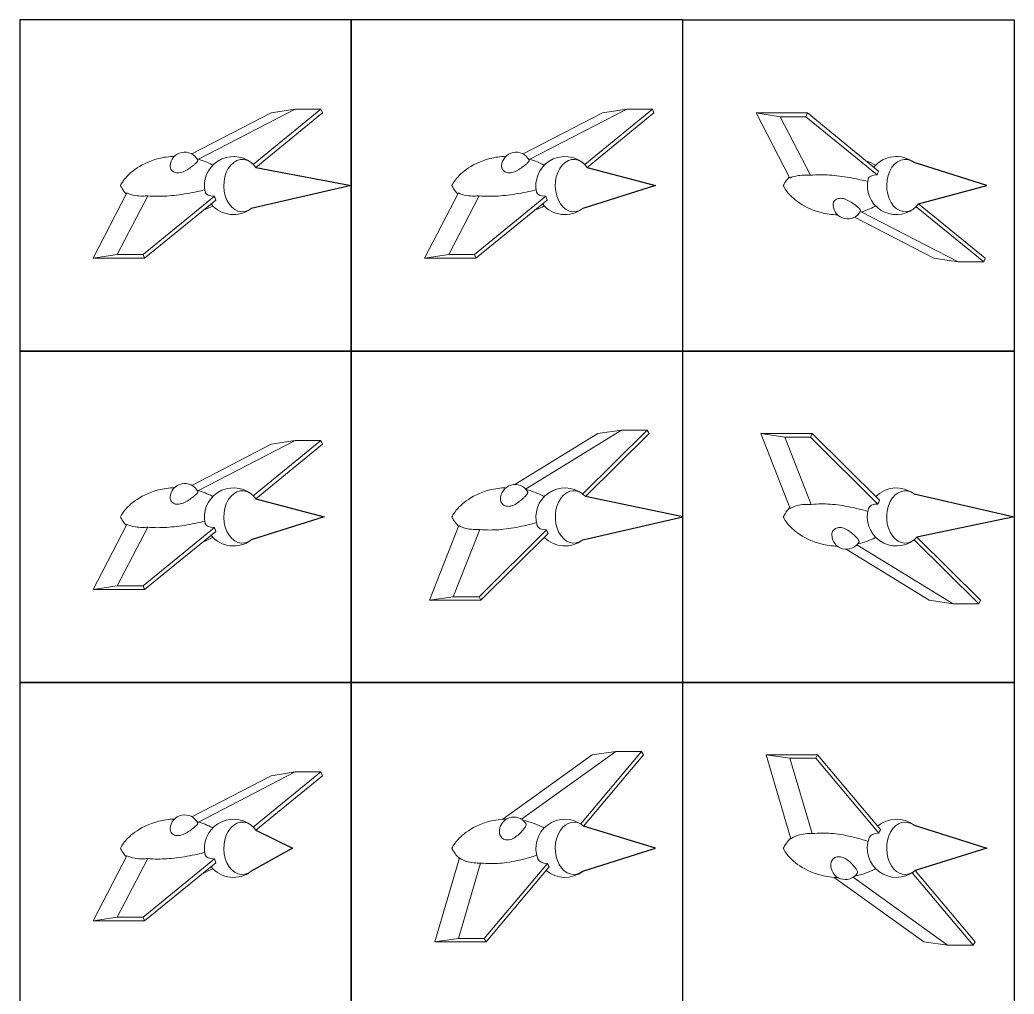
# Model space of a CAD drawing. Header units: inches. Extents: x -34 to 0, y 0 to 137.
# Drawn here: x -34.21 to 0, y 103.33 to 136.86 of the extents above; entities that cross this region are included whole.
import ezdxf

# ---------------------------------------------------------------- set-up
doc = ezdxf.new("R2010")
doc.units = ezdxf.units.IN
doc.header["$MEASUREMENT"] = 0

msp = doc.modelspace()

# ---------------------------------------------------------------- linework, layer by layer
at = {"color": 0, "linetype": 'Continuous', "lineweight": 0, "extrusion": (-0.707107, 1e-16, 0.707107)}
for p, q in [((-28.068, 132.059), (-24.737, 133.783)), ((-23.853, 133.783), (-26.181, 131.882)), ((-24.737, 133.783), (-25.568, 133.653)), ((-24.737, 133.783), (-23.853, 133.783)), ((-23.853, 133.783), (-23.8, 133.653)), ((-16.664, 132.059), (-13.332, 133.783)), ((-12.448, 133.783), (-14.776, 131.882)), ((-13.332, 133.783), (-14.163, 133.653)), ((-13.332, 133.783), (-12.448, 133.783)), ((-12.448, 133.783), (-12.395, 133.653)), ((-28.298, 132.24), (-25.568, 133.653)), ((-23.8, 133.653), (-26.097, 131.778)), ((-16.894, 132.24), (-14.163, 133.653)), ((-12.395, 133.653), (-14.692, 131.778)), ((-31.692, 128.653), (-30.53, 130.898)), ((-30.861, 128.783), (-29.816, 130.8)), ((-27.52, 130.789), (-29.977, 128.783)), ((-20.287, 128.653), (-19.125, 130.898)), ((-19.456, 128.783), (-18.412, 130.8)), ((-16.116, 130.789), (-18.572, 128.783)), ((-27.474, 130.653), (-29.924, 128.653)), ((-16.07, 130.653), (-18.519, 128.653)), ((-30.861, 128.783), (-31.692, 128.653)), ((-29.924, 128.653), (-31.692, 128.653)), ((-29.977, 128.783), (-30.861, 128.783)), ((-29.977, 128.783), (-29.924, 128.653)), ((-19.456, 128.783), (-20.287, 128.653)), ((-18.519, 128.653), (-20.287, 128.653)), ((-18.572, 128.783), (-19.456, 128.783)), ((-18.572, 128.783), (-18.519, 128.653)), ((-17.181, 120.863), (-14.329, 122.617)), ((-16.812, 120.706), (-13.506, 122.739)), ((-12.622, 122.739), (-14.844, 120.539)), ((-12.561, 122.617), (-14.75, 120.449)), ((-13.506, 122.739), (-14.329, 122.617)), ((-13.506, 122.739), (-12.622, 122.739)), ((-12.622, 122.739), (-12.561, 122.617)), ((-28.298, 120.835), (-25.568, 122.249)), ((-28.068, 120.654), (-24.737, 122.379)), ((-23.853, 122.379), (-26.181, 120.478)), ((-23.8, 122.249), (-26.097, 120.373)), ((-24.737, 122.379), (-25.568, 122.249)), ((-24.737, 122.379), (-23.853, 122.379)), ((-23.853, 122.379), (-23.8, 122.249)), ((-31.692, 117.249), (-30.53, 119.493)), ((-20.121, 116.881), (-19.108, 119.455)), ((-30.861, 117.379), (-29.816, 119.396)), ((-27.52, 119.384), (-29.977, 117.379)), ((-27.474, 119.249), (-29.924, 117.249)), ((-19.298, 117.004), (-18.388, 119.318)), ((-16.091, 119.304), (-18.414, 117.004)), ((-16.036, 119.175), (-18.353, 116.881)), ((-30.861, 117.379), (-31.692, 117.249)), ((-29.977, 117.379), (-30.861, 117.379)), ((-29.977, 117.379), (-29.924, 117.249)), ((-29.924, 117.249), (-31.692, 117.249)), ((-19.298, 117.004), (-20.121, 116.881)), ((-18.353, 116.881), (-20.121, 116.881)), ((-18.414, 117.004), (-19.298, 117.004)), ((-18.414, 117.004), (-18.353, 116.881)), ((-17.597, 109.346), (-14.517, 111.558)), ((-16.947, 109.342), (-13.701, 111.673)), ((-12.817, 111.673), (-14.914, 109.184)), ((-12.749, 111.558), (-14.813, 109.108)), ((-13.701, 111.673), (-14.517, 111.558)), ((-13.701, 111.673), (-12.817, 111.673)), ((-12.817, 111.673), (-12.749, 111.558)), ((-28.068, 109.249), (-24.737, 110.974)), ((-23.853, 110.974), (-26.181, 109.073)), ((-24.737, 110.974), (-25.568, 110.844)), ((-24.737, 110.974), (-23.853, 110.974)), ((-23.853, 110.974), (-23.8, 110.844)), ((-28.298, 109.431), (-25.568, 110.844)), ((-23.8, 110.844), (-26.097, 108.969)), ((-31.692, 105.844), (-30.53, 108.088)), ((-30.861, 105.974), (-29.816, 107.991)), ((-27.52, 107.98), (-29.977, 105.974)), ((-27.474, 107.844), (-29.924, 105.844)), ((-19.933, 105.13), (-19.089, 108.015)), ((-19.118, 105.245), (-18.359, 107.838)), ((-16.061, 107.823), (-18.234, 105.245)), ((-15.999, 107.701), (-18.166, 105.13)), ((-30.861, 105.974), (-31.692, 105.844)), ((-29.924, 105.844), (-31.692, 105.844)), ((-29.977, 105.974), (-30.861, 105.974)), ((-29.977, 105.974), (-29.924, 105.844)), ((-19.118, 105.245), (-19.933, 105.13)), ((-18.166, 105.13), (-19.933, 105.13)), ((-18.234, 105.245), (-19.118, 105.245)), ((-18.234, 105.245), (-18.166, 105.13))]:
    msp.add_line(p, q, dxfattribs=at)
at = {"color": 0, "linetype": 'Continuous', "lineweight": 0, "extrusion": (-0.707107, -1e-16, 0.707107)}
for p, q in [((-8.051, 133.523), (-8.882, 133.653)), ((-8.882, 133.653), (-7.72, 131.409)), ((-7.114, 133.653), (-8.882, 133.653)), ((-7.168, 133.523), (-8.051, 133.523)), ((-8.051, 133.523), (-7.007, 131.506)), ((-7.168, 133.523), (-7.114, 133.653)), ((-4.711, 131.518), (-7.168, 133.523)), ((-4.665, 131.653), (-7.114, 133.653)), ((-1.044, 128.523), (-3.372, 130.424)), ((-0.991, 128.653), (-3.287, 130.528)), ((-5.489, 130.067), (-2.759, 128.653)), ((-5.259, 130.248), (-1.928, 128.523)), ((-1.928, 128.523), (-2.759, 128.653)), ((-1.044, 128.523), (-0.991, 128.653)), ((-1.928, 128.523), (-1.044, 128.523)), ((-7.893, 122.494), (-8.717, 122.617)), ((-8.717, 122.617), (-7.704, 120.042)), ((-6.949, 122.617), (-8.717, 122.617)), ((-7.01, 122.494), (-7.893, 122.494)), ((-7.893, 122.494), (-6.983, 120.18)), ((-7.01, 122.494), (-6.949, 122.617)), ((-4.686, 120.193), (-7.01, 122.494)), ((-4.632, 120.322), (-6.949, 122.617)), ((-5.407, 118.791), (-2.101, 116.758)), ((-1.217, 116.758), (-3.44, 118.959)), ((-1.156, 116.881), (-3.345, 119.048)), ((-5.776, 118.634), (-2.924, 116.881)), ((-2.101, 116.758), (-2.924, 116.881)), ((-2.101, 116.758), (-1.217, 116.758)), ((-1.217, 116.758), (-1.156, 116.881)), ((-7.713, 111.443), (-8.529, 111.558)), ((-8.529, 111.558), (-7.684, 108.673)), ((-6.761, 111.558), (-8.529, 111.558)), ((-6.829, 111.443), (-6.761, 111.558)), ((-4.594, 108.987), (-6.761, 111.558)), ((-6.829, 111.443), (-7.713, 111.443)), ((-7.713, 111.443), (-6.954, 108.85)), ((-4.656, 108.865), (-6.829, 111.443)), ((-1.412, 105.015), (-3.51, 107.504)), ((-1.344, 105.13), (-3.409, 107.58)), ((-6.193, 107.342), (-3.112, 105.13)), ((-5.542, 107.346), (-2.296, 105.015)), ((-2.296, 105.015), (-3.112, 105.13)), ((-1.412, 105.015), (-1.344, 105.13)), ((-2.296, 105.015), (-1.412, 105.015))]:
    msp.add_line(p, q, dxfattribs=at)
for p, q in [((-26.097, 131.778), (-22.809, 131.153)), ((-14.692, 131.778), (-12.342, 131.153)), ((-0.937, 131.153), (-3.443, 131.946)), ((-22.809, 131.153), (-26.252, 130.361)), ((-12.342, 131.153), (-14.847, 130.361)), ((-3.287, 130.528), (-0.937, 131.153)), ((-11.405, 119.749), (-14.75, 120.449)), ((-3.443, 120.541), (0, 119.749)), ((-26.097, 120.373), (-23.746, 119.749)), ((-23.746, 119.749), (-26.252, 118.956)), ((-14.847, 118.956), (-11.405, 119.749)), ((0, 119.749), (-3.345, 119.048)), ((-26.097, 108.969), (-24.836, 108.344)), ((-12.342, 108.344), (-14.813, 109.108)), ((-3.443, 109.136), (-0.937, 108.344)), ((-24.836, 108.344), (-26.252, 107.552)), ((-14.847, 107.552), (-12.342, 108.344)), ((-0.937, 108.344), (-3.409, 107.58))]:
    msp.add_line(p, q)
for points in [[(-34.214, 136.856), (-34.214, 125.451), (-22.809, 125.451), (-22.809, 136.856)], [(-22.809, 136.856), (-22.809, 125.451), (-11.405, 125.451), (-11.405, 136.856)], [(-11.405, 125.451), (-11.405, 136.856), (0, 136.856), (0, 125.451)], [(-34.214, 125.451), (-34.214, 114.046), (-22.809, 114.046), (-22.809, 125.451)], [(-22.809, 125.451), (-22.809, 114.046), (-11.405, 114.046), (-11.405, 125.451)], [(-11.405, 114.046), (-11.405, 125.451), (0, 125.451), (0, 114.046)], [(-34.214, 114.046), (-34.214, 102.642), (-22.809, 102.642), (-22.809, 114.046)], [(-22.809, 114.046), (-22.809, 102.642), (-11.405, 102.642), (-11.405, 114.046)], [(-11.405, 102.642), (-11.405, 114.046), (0, 114.046), (0, 102.642)]]:
    msp.add_lwpolyline(points, close=True)
at = {"color": 0, "linetype": 'Continuous', "lineweight": 0}
for centre, radius, start, end in [((-28.541, 131.803), 0.5, 26.7728, 177.2401), ((-26.862, 131.153), 1, 52.4083, 192.9801), ((-17.137, 131.803), 0.5, 26.7728, 177.2401), ((-15.457, 131.153), 1, 52.4083, 192.9801), ((-4.053, 131.153), 1, 52.4083, 140.7685), ((-4.053, 131.153), 1, 167.0199, 307.5917), ((-26.862, 131.153), 1, 219.2315, 307.5917), ((-15.457, 131.153), 1, 219.2315, 307.5917), ((-5.732, 130.504), 0.5, 182.7599, 333.2272), ((-28.541, 120.398), 0.5, 26.7728, 177.2401), ((-17.176, 120.363), 0.5, 30.8374, 180.7172), ((-26.862, 119.749), 1, 52.4083, 192.9801), ((-15.457, 119.749), 1, 52.4083, 196.8959), ((-4.053, 119.749), 1, 52.4083, 135.2809), ((-4.053, 119.749), 1, 163.1041, 307.5917), ((-26.862, 119.749), 1, 219.2315, 307.5917), ((-5.771, 119.134), 0.5, 179.2828, 329.1626), ((-15.457, 119.749), 1, 224.7191, 307.5917), ((-28.541, 108.994), 0.5, 26.7728, 177.2401), ((-26.862, 108.344), 1, 52.4083, 192.9801), ((-17.212, 108.919), 0.5, 35.1098, 184.4235), ((-15.457, 108.344), 1, 52.4083, 200.9873), ((-4.053, 108.344), 1, 52.4083, 130.1207), ((-4.053, 108.344), 1, 159.0127, 307.5917), ((-5.808, 107.769), 0.5, 175.5765, 324.8902), ((-26.862, 108.344), 1, 219.2315, 307.5917), ((-15.457, 108.344), 1, 229.8793, 307.5917)]:
    msp.add_arc(centre, radius, start, end, dxfattribs=at)
for centre, major_axis, ratio, start_param, end_param in [((-26.557, 131.153), (0, -0.902), 0.707107, 2.335796, 6.781706), ((-15.152, 131.153), (0, -0.902), 0.707107, 2.335796, 6.781706), ((-26.915, 131.283), (-0.915, -0.374), 0.353553, 6.22581, 6.99691), ((-26.862, 131.153), (0, 1), 0.707107, 1.943827, 2.094395), ((-15.51, 131.283), (-0.915, -0.374), 0.353553, 6.22581, 6.99691), ((-15.457, 131.153), (0, 1), 0.707107, 1.943827, 2.094395), ((-26.557, 119.749), (0, -0.902), 0.707107, 2.335796, 6.781706), ((-15.152, 119.749), (0, -0.902), 0.707107, 2.459463, 6.781706), ((-26.915, 119.879), (-0.915, -0.374), 0.353553, 6.22581, 6.99691), ((-15.518, 119.872), (-0.886, -0.439), 0.40558, 6.215816, 6.969496), ((-26.862, 119.749), (0, 1), 0.707107, 1.943827, 2.094395), ((-15.457, 119.749), (0, 1), 0.707107, 2.031093, 2.181662), ((-26.557, 108.344), (0, -0.902), 0.707107, 2.335796, 6.781706), ((-15.152, 108.344), (0, -0.902), 0.707107, 2.581318, 6.781706), ((-26.915, 108.474), (-0.915, -0.374), 0.353553, 6.22581, 6.99691), ((-26.862, 108.344), (0, 1), 0.707107, 1.943827, 2.094395), ((-15.525, 108.459), (-0.85, -0.505), 0.454519, 6.205691, 6.936876), ((-15.457, 108.344), (0, 1), 0.707107, 2.11836, 2.268928)]:
    msp.add_ellipse(centre, major_axis=major_axis, ratio=ratio, start_param=start_param, end_param=end_param, dxfattribs=at)
at = {"color": 0, "linetype": 'Continuous', "lineweight": 0, "extrusion": (-5e-16, 0, -1)}
for centre, major_axis, ratio, start_param, end_param in [((-3.748, 131.153), (0, 0.902), 0.707107, 2.335796, 6.781706), ((-4.053, 119.749), (0, -1), 0.707107, 2.031093, 2.181662), ((-3.748, 108.344), (0, 0.902), 0.707107, 2.581318, 6.781706), ((-4.121, 108.229), (-0.85, 0.505), 0.454519, 6.205691, 6.936876)]:
    msp.add_ellipse(centre, major_axis=major_axis, ratio=ratio, start_param=start_param, end_param=end_param, dxfattribs=at)
at = {"color": 0, "linetype": 'Continuous', "lineweight": 0, "extrusion": (-3e-16, 0, -1)}
msp.add_ellipse((-4.106, 131.023), major_axis=(-0.915, 0.374), ratio=0.353553, start_param=6.22581, end_param=6.99691, dxfattribs=at)
at = {"color": 0, "linetype": 'Continuous', "lineweight": 0, "extrusion": (-5e-16, 1e-16, -1)}
for centre, major_axis, start_param, end_param in [((-4.053, 131.153), (0, -1), 1.943827, 2.094395), ((-3.748, 119.749), (0, 0.902), 2.459463, 6.781706), ((-4.053, 108.344), (0, -1), 2.11836, 2.268928)]:
    msp.add_ellipse(centre, major_axis=major_axis, ratio=0.707107, start_param=start_param, end_param=end_param, dxfattribs=at)
at = {"color": 0, "linetype": 'Continuous', "lineweight": 0, "extrusion": (-4e-16, 0, -1)}
msp.add_ellipse((-4.113, 119.626), major_axis=(-0.886, 0.439), ratio=0.40558, start_param=6.215816, end_param=6.969496, dxfattribs=at)
at = {"color": 0, "linetype": 'Continuous', "lineweight": 0}
for points, knots in [([(-30.751, 131.153), (-30.734, 131.19), (-30.704, 131.25), (-30.571, 131.431), (-30.453, 131.565), (-30.064, 131.849), (-29.785, 131.996), (-29.271, 132.127), (-29.082, 132.155), (-28.89, 132.161)], [5.2760971, 5.2760971, 5.2760971, 5.2760971, 5.517027, 5.517027, 5.8068862, 5.8068862, 6.1047692, 6.1047692, 6.2592904, 6.2592904, 6.2592904, 6.2592904]), ([(-28.121, 132.073), (-27.925, 132.021), (-27.749, 131.948), (-27.592, 131.864), (-27.583, 131.859), (-27.575, 131.854)], [6.4714063, 6.4714063, 6.4714063, 6.4714063, 6.6453266, 6.6453266, 6.6551767, 6.6551767, 6.6551767, 6.6551767]), ([(-29.041, 131.827), (-29.041, 131.816), (-29.041, 131.805), (-29.035, 131.748), (-29.014, 131.703), (-28.949, 131.634), (-28.904, 131.61), (-28.814, 131.588), (-28.756, 131.587), (-28.631, 131.613), (-28.564, 131.641), (-28.441, 131.707), (-28.381, 131.747), (-28.282, 131.819), (-28.243, 131.85), (-28.195, 131.889), (-28.162, 131.917), (-28.111, 131.968), (-28.094, 131.991), (-28.091, 132.016), (-28.092, 132.022), (-28.095, 132.028)], [0.207495, 0.207495, 0.207495, 0.207495, 0.235899, 0.235899, 0.353848, 0.353848, 0.471797, 0.471797, 0.589747, 0.589747, 0.707696, 0.707696, 0.825645, 0.825645, 0.943595, 0.943595, 1.061544, 1.061544, 1.179493, 1.179493, 1.219982, 1.219982, 1.219982, 1.219982]), ([(-17.636, 131.827), (-17.637, 131.816), (-17.636, 131.805), (-17.63, 131.748), (-17.61, 131.703), (-17.544, 131.634), (-17.499, 131.61), (-17.409, 131.588), (-17.351, 131.587), (-17.226, 131.613), (-17.16, 131.641), (-17.036, 131.707), (-16.977, 131.747), (-16.878, 131.819), (-16.839, 131.85), (-16.79, 131.889), (-16.757, 131.917), (-16.707, 131.968), (-16.689, 131.991), (-16.686, 132.016), (-16.687, 132.022), (-16.69, 132.028)], [0.207495, 0.207495, 0.207495, 0.207495, 0.235899, 0.235899, 0.353848, 0.353848, 0.471797, 0.471797, 0.589747, 0.589747, 0.707696, 0.707696, 0.825645, 0.825645, 0.943595, 0.943595, 1.061544, 1.061544, 1.179493, 1.179493, 1.219982, 1.219982, 1.219982, 1.219982]), ([(-7.74, 131.447), (-7.83, 131.348), (-7.881, 131.268), (-7.925, 131.188), (-7.935, 131.169), (-7.942, 131.153)], [3.8062949, 3.8062949, 3.8062949, 3.8062949, 4.0466068, 4.0466068, 4.1486808, 4.1486808, 4.1486808, 4.1486808]), ([(-7.72, 131.409), (-7.645, 131.449), (-7.549, 131.48), (-7.353, 131.509), (-7.263, 131.514), (-7.116, 131.513), (-7.062, 131.51), (-7.007, 131.506)], [5.920552, 5.920552, 5.920552, 5.920552, 6.620051, 6.620051, 7.114582, 7.114582, 7.381921, 7.381921, 7.381921, 7.381921]), ([(-7.007, 131.506), (-6.894, 131.517), (-6.774, 131.523), (-6.468, 131.523), (-6.248, 131.509), (-5.778, 131.452), (-5.528, 131.408), (-5.215, 131.339), (-5.129, 131.319), (-5.042, 131.297)], [7.564841, 7.564841, 7.564841, 7.564841, 8.068828, 8.068828, 8.863051, 8.863051, 9.657275, 9.657275, 9.920506, 9.920506, 9.920506, 9.920506]), ([(-30.55, 130.859), (-30.639, 130.958), (-30.69, 131.038), (-30.734, 131.118), (-30.744, 131.138), (-30.751, 131.153)], [3.8062949, 3.8062949, 3.8062949, 3.8062949, 4.0466068, 4.0466068, 4.1486808, 4.1486808, 4.1486808, 4.1486808]), ([(-19.145, 130.859), (-19.234, 130.958), (-19.286, 131.038), (-19.33, 131.118), (-19.339, 131.138), (-19.346, 131.153)], [3.8062949, 3.8062949, 3.8062949, 3.8062949, 4.0466068, 4.0466068, 4.1486808, 4.1486808, 4.1486808, 4.1486808]), ([(-7.942, 131.153), (-7.925, 131.116), (-7.895, 131.057), (-7.762, 130.875), (-7.643, 130.741), (-7.255, 130.458), (-6.976, 130.311), (-6.462, 130.18), (-6.272, 130.152), (-6.08, 130.145)], [5.2760971, 5.2760971, 5.2760971, 5.2760971, 5.517027, 5.517027, 5.8068862, 5.8068862, 6.1047692, 6.1047692, 6.2592904, 6.2592904, 6.2592904, 6.2592904]), ([(-30.53, 130.898), (-30.455, 130.857), (-30.358, 130.827), (-30.163, 130.798), (-30.073, 130.793), (-29.925, 130.794), (-29.871, 130.796), (-29.816, 130.8)], [5.920552, 5.920552, 5.920552, 5.920552, 6.620051, 6.620051, 7.114582, 7.114582, 7.381921, 7.381921, 7.381921, 7.381921]), ([(-29.816, 130.8), (-29.703, 130.789), (-29.584, 130.784), (-29.278, 130.784), (-29.057, 130.797), (-28.587, 130.854), (-28.338, 130.898), (-28.024, 130.967), (-27.939, 130.987), (-27.851, 131.009)], [7.564841, 7.564841, 7.564841, 7.564841, 8.068828, 8.068828, 8.863051, 8.863051, 9.657275, 9.657275, 9.920506, 9.920506, 9.920506, 9.920506]), ([(-19.125, 130.898), (-19.05, 130.857), (-18.953, 130.827), (-18.758, 130.798), (-18.668, 130.793), (-18.52, 130.794), (-18.467, 130.796), (-18.412, 130.8)], [5.920552, 5.920552, 5.920552, 5.920552, 6.620051, 6.620051, 7.114582, 7.114582, 7.381921, 7.381921, 7.381921, 7.381921]), ([(-18.412, 130.8), (-18.299, 130.789), (-18.179, 130.784), (-17.873, 130.784), (-17.652, 130.797), (-17.182, 130.854), (-16.933, 130.898), (-16.619, 130.967), (-16.534, 130.987), (-16.447, 131.009)], [7.564841, 7.564841, 7.564841, 7.564841, 8.068828, 8.068828, 8.863051, 8.863051, 9.657275, 9.657275, 9.920506, 9.920506, 9.920506, 9.920506]), ([(-6.231, 130.48), (-6.232, 130.491), (-6.232, 130.502), (-6.226, 130.559), (-6.205, 130.604), (-6.14, 130.673), (-6.094, 130.697), (-6.005, 130.718), (-5.947, 130.72), (-5.822, 130.693), (-5.755, 130.666), (-5.632, 130.599), (-5.572, 130.559), (-5.473, 130.488), (-5.434, 130.457), (-5.386, 130.417), (-5.353, 130.39), (-5.302, 130.339), (-5.284, 130.316), (-5.282, 130.29), (-5.283, 130.284), (-5.286, 130.279)], [0.207495, 0.207495, 0.207495, 0.207495, 0.235899, 0.235899, 0.353848, 0.353848, 0.471797, 0.471797, 0.589747, 0.589747, 0.707696, 0.707696, 0.825645, 0.825645, 0.943595, 0.943595, 1.061544, 1.061544, 1.179493, 1.179493, 1.219982, 1.219982, 1.219982, 1.219982]), ([(-5.312, 130.233), (-5.116, 130.286), (-4.94, 130.359), (-4.782, 130.443), (-4.774, 130.448), (-4.766, 130.452)], [6.4714063, 6.4714063, 6.4714063, 6.4714063, 6.6453266, 6.6453266, 6.6551767, 6.6551767, 6.6551767, 6.6551767]), ([(-29.041, 120.422), (-29.041, 120.411), (-29.041, 120.4), (-29.035, 120.343), (-29.014, 120.298), (-28.949, 120.229), (-28.904, 120.205), (-28.814, 120.183), (-28.756, 120.182), (-28.631, 120.209), (-28.564, 120.236), (-28.441, 120.303), (-28.381, 120.343), (-28.282, 120.414), (-28.243, 120.445), (-28.195, 120.485), (-28.162, 120.512), (-28.111, 120.563), (-28.094, 120.586), (-28.091, 120.612), (-28.092, 120.618), (-28.095, 120.623)], [0.207495, 0.207495, 0.207495, 0.207495, 0.235899, 0.235899, 0.353848, 0.353848, 0.471797, 0.471797, 0.589747, 0.589747, 0.707696, 0.707696, 0.825645, 0.825645, 0.943595, 0.943595, 1.061544, 1.061544, 1.179493, 1.179493, 1.219982, 1.219982, 1.219982, 1.219982]), ([(-19.346, 119.749), (-19.33, 119.786), (-19.3, 119.845), (-19.166, 120.027), (-19.048, 120.161), (-18.659, 120.444), (-18.38, 120.591), (-17.866, 120.722), (-17.676, 120.75), (-17.484, 120.757)], [5.2760971, 5.2760971, 5.2760971, 5.2760971, 5.517027, 5.517027, 5.8068862, 5.8068862, 6.1047692, 6.1047692, 6.2596441, 6.2596441, 6.2596441, 6.2596441]), ([(-16.797, 120.689), (-16.569, 120.636), (-16.365, 120.554), (-16.187, 120.459), (-16.179, 120.454), (-16.17, 120.45)], [6.4478471, 6.4478471, 6.4478471, 6.4478471, 6.6453266, 6.6453266, 6.6551767, 6.6551767, 6.6551767, 6.6551767]), ([(-7.704, 120.042), (-7.626, 120.092), (-7.527, 120.13), (-7.329, 120.171), (-7.239, 120.18), (-7.091, 120.183), (-7.038, 120.182), (-6.983, 120.18)], [5.920552, 5.920552, 5.920552, 5.920552, 6.620051, 6.620051, 7.114582, 7.114582, 7.381921, 7.381921, 7.381921, 7.381921]), ([(-6.983, 120.18), (-6.869, 120.193), (-6.749, 120.198), (-6.443, 120.198), (-6.223, 120.183), (-5.757, 120.118), (-5.511, 120.067), (-5.202, 119.988), (-5.119, 119.966), (-5.034, 119.941)], [7.564841, 7.564841, 7.564841, 7.564841, 8.068828, 8.068828, 8.863051, 8.863051, 9.657275, 9.657275, 9.91828, 9.91828, 9.91828, 9.91828]), ([(-30.55, 119.455), (-30.639, 119.554), (-30.69, 119.634), (-30.734, 119.713), (-30.744, 119.733), (-30.751, 119.749)], [3.8062949, 3.8062949, 3.8062949, 3.8062949, 4.0466068, 4.0466068, 4.1486808, 4.1486808, 4.1486808, 4.1486808]), ([(-30.53, 119.493), (-30.455, 119.453), (-30.358, 119.422), (-30.163, 119.393), (-30.073, 119.388), (-29.925, 119.389), (-29.871, 119.392), (-29.816, 119.396)], [5.920552, 5.920552, 5.920552, 5.920552, 6.620051, 6.620051, 7.114582, 7.114582, 7.381921, 7.381921, 7.381921, 7.381921]), ([(-29.816, 119.396), (-29.703, 119.384), (-29.584, 119.379), (-29.278, 119.379), (-29.057, 119.393), (-28.587, 119.45), (-28.338, 119.494), (-28.024, 119.563), (-27.939, 119.583), (-27.851, 119.605)], [7.564841, 7.564841, 7.564841, 7.564841, 8.068828, 8.068828, 8.863051, 8.863051, 9.657275, 9.657275, 9.920506, 9.920506, 9.920506, 9.920506]), ([(-19.119, 119.427), (-19.225, 119.539), (-19.283, 119.629), (-19.33, 119.713), (-19.339, 119.733), (-19.346, 119.749)], [3.7842412, 3.7842412, 3.7842412, 3.7842412, 4.0466068, 4.0466068, 4.1486808, 4.1486808, 4.1486808, 4.1486808]), ([(-19.108, 119.455), (-19.03, 119.406), (-18.932, 119.367), (-18.734, 119.327), (-18.644, 119.317), (-18.496, 119.314), (-18.442, 119.315), (-18.388, 119.318)], [5.920552, 5.920552, 5.920552, 5.920552, 6.620051, 6.620051, 7.114582, 7.114582, 7.381921, 7.381921, 7.381921, 7.381921]), ([(-18.388, 119.318), (-18.274, 119.305), (-18.154, 119.299), (-17.848, 119.299), (-17.628, 119.314), (-17.162, 119.38), (-16.915, 119.43), (-16.607, 119.509), (-16.524, 119.532), (-16.439, 119.557)], [7.564841, 7.564841, 7.564841, 7.564841, 8.068828, 8.068828, 8.863051, 8.863051, 9.657275, 9.657275, 9.91828, 9.91828, 9.91828, 9.91828]), ([(-7.942, 119.749), (-7.925, 119.712), (-7.895, 119.652), (-7.762, 119.471), (-7.643, 119.337), (-7.255, 119.053), (-6.976, 118.906), (-6.462, 118.775), (-6.272, 118.747), (-6.079, 118.74)], [5.2760971, 5.2760971, 5.2760971, 5.2760971, 5.517027, 5.517027, 5.8068862, 5.8068862, 6.1047692, 6.1047692, 6.2596441, 6.2596441, 6.2596441, 6.2596441]), ([(-6.271, 119.141), (-6.271, 119.153), (-6.27, 119.165), (-6.26, 119.225), (-6.237, 119.272), (-6.167, 119.343), (-6.12, 119.367), (-6.029, 119.387), (-5.971, 119.388), (-5.848, 119.357), (-5.783, 119.327), (-5.664, 119.253), (-5.607, 119.209), (-5.513, 119.129), (-5.476, 119.094), (-5.43, 119.049), (-5.399, 119.016), (-5.352, 118.956), (-5.336, 118.928), (-5.335, 118.895), (-5.337, 118.886), (-5.342, 118.878)], [0.207066, 0.207066, 0.207066, 0.207066, 0.235899, 0.235899, 0.353848, 0.353848, 0.471797, 0.471797, 0.589747, 0.589747, 0.707696, 0.707696, 0.825645, 0.825645, 0.943595, 0.943595, 1.061544, 1.061544, 1.179493, 1.179493, 1.228555, 1.228555, 1.228555, 1.228555]), ([(-5.392, 118.808), (-5.165, 118.862), (-4.96, 118.943), (-4.782, 119.038), (-4.774, 119.043), (-4.766, 119.048)], [6.4478471, 6.4478471, 6.4478471, 6.4478471, 6.6453266, 6.6453266, 6.6551767, 6.6551767, 6.6551767, 6.6551767]), ([(-29.041, 109.018), (-29.041, 109.007), (-29.041, 108.995), (-29.035, 108.939), (-29.014, 108.894), (-28.949, 108.824), (-28.904, 108.801), (-28.814, 108.779), (-28.756, 108.777), (-28.631, 108.804), (-28.564, 108.831), (-28.441, 108.898), (-28.381, 108.938), (-28.282, 109.009), (-28.243, 109.041), (-28.195, 109.08), (-28.162, 109.108), (-28.111, 109.159), (-28.094, 109.182), (-28.091, 109.207), (-28.092, 109.213), (-28.095, 109.219)], [0.207495, 0.207495, 0.207495, 0.207495, 0.235899, 0.235899, 0.353848, 0.353848, 0.471797, 0.471797, 0.589747, 0.589747, 0.707696, 0.707696, 0.825645, 0.825645, 0.943595, 0.943595, 1.061544, 1.061544, 1.179493, 1.179493, 1.219982, 1.219982, 1.219982, 1.219982]), ([(-19.346, 108.344), (-19.33, 108.381), (-19.3, 108.44), (-19.166, 108.622), (-19.048, 108.756), (-18.659, 109.039), (-18.38, 109.187), (-17.859, 109.32), (-17.661, 109.348), (-17.46, 109.353)], [5.2760971, 5.2760971, 5.2760971, 5.2760971, 5.517027, 5.517027, 5.8068862, 5.8068862, 6.1047692, 6.1047692, 6.2659837, 6.2659837, 6.2659837, 6.2659837]), ([(-17.711, 108.88), (-17.71, 108.868), (-17.708, 108.856), (-17.695, 108.793), (-17.669, 108.744), (-17.594, 108.672), (-17.546, 108.648), (-17.454, 108.629), (-17.396, 108.63), (-17.275, 108.664), (-17.212, 108.697), (-17.097, 108.777), (-17.043, 108.825), (-16.954, 108.913), (-16.919, 108.952), (-16.877, 109.003), (-16.848, 109.039), (-16.804, 109.109), (-16.79, 109.142), (-16.791, 109.182), (-16.796, 109.195), (-16.804, 109.206)], [0.208213, 0.208213, 0.208213, 0.208213, 0.235899, 0.235899, 0.353848, 0.353848, 0.471797, 0.471797, 0.589747, 0.589747, 0.707696, 0.707696, 0.825645, 0.825645, 0.943595, 0.943595, 1.061544, 1.061544, 1.179493, 1.179493, 1.238455, 1.238455, 1.238455, 1.238455]), ([(-16.896, 109.306), (-16.63, 109.254), (-16.389, 109.163), (-16.187, 109.054), (-16.179, 109.05), (-16.17, 109.045)], [6.4194139, 6.4194139, 6.4194139, 6.4194139, 6.6453266, 6.6453266, 6.6551767, 6.6551767, 6.6551767, 6.6551767]), ([(-7.684, 108.673), (-7.603, 108.731), (-7.502, 108.778), (-7.301, 108.829), (-7.21, 108.843), (-7.062, 108.851), (-7.008, 108.851), (-6.954, 108.85)], [5.920552, 5.920552, 5.920552, 5.920552, 6.620051, 6.620051, 7.114582, 7.114582, 7.381921, 7.381921, 7.381921, 7.381921]), ([(-6.954, 108.85), (-6.839, 108.864), (-6.719, 108.871), (-6.413, 108.871), (-6.194, 108.854), (-5.732, 108.78), (-5.489, 108.724), (-5.187, 108.635), (-5.106, 108.61), (-5.024, 108.583)], [7.564841, 7.564841, 7.564841, 7.564841, 8.068828, 8.068828, 8.863051, 8.863051, 9.657275, 9.657275, 9.915238, 9.915238, 9.915238, 9.915238]), ([(-7.69, 108.691), (-7.811, 108.568), (-7.876, 108.469), (-7.925, 108.379), (-7.935, 108.36), (-7.942, 108.344)], [3.7643008, 3.7643008, 3.7643008, 3.7643008, 4.0466068, 4.0466068, 4.1486808, 4.1486808, 4.1486808, 4.1486808]), ([(-30.55, 108.05), (-30.639, 108.149), (-30.69, 108.229), (-30.734, 108.309), (-30.744, 108.328), (-30.751, 108.344)], [3.8062949, 3.8062949, 3.8062949, 3.8062949, 4.0466068, 4.0466068, 4.1486808, 4.1486808, 4.1486808, 4.1486808]), ([(-29.816, 107.991), (-29.703, 107.98), (-29.584, 107.975), (-29.278, 107.975), (-29.057, 107.988), (-28.587, 108.045), (-28.338, 108.089), (-28.024, 108.158), (-27.939, 108.178), (-27.851, 108.2)], [7.564841, 7.564841, 7.564841, 7.564841, 8.068828, 8.068828, 8.863051, 8.863051, 9.657275, 9.657275, 9.920506, 9.920506, 9.920506, 9.920506]), ([(-19.094, 107.997), (-19.216, 108.12), (-19.28, 108.219), (-19.33, 108.309), (-19.339, 108.328), (-19.346, 108.344)], [3.7643008, 3.7643008, 3.7643008, 3.7643008, 4.0466068, 4.0466068, 4.1486808, 4.1486808, 4.1486808, 4.1486808]), ([(-30.53, 108.088), (-30.455, 108.048), (-30.358, 108.018), (-30.163, 107.989), (-30.073, 107.983), (-29.925, 107.985), (-29.871, 107.987), (-29.816, 107.991)], [5.920552, 5.920552, 5.920552, 5.920552, 6.620051, 6.620051, 7.114582, 7.114582, 7.381921, 7.381921, 7.381921, 7.381921]), ([(-19.089, 108.015), (-19.008, 107.957), (-18.906, 107.91), (-18.706, 107.859), (-18.615, 107.845), (-18.467, 107.837), (-18.413, 107.837), (-18.359, 107.838)], [5.920552, 5.920552, 5.920552, 5.920552, 6.620051, 6.620051, 7.114582, 7.114582, 7.381921, 7.381921, 7.381921, 7.381921]), ([(-18.359, 107.838), (-18.244, 107.824), (-18.124, 107.817), (-17.818, 107.817), (-17.599, 107.834), (-17.137, 107.908), (-16.894, 107.964), (-16.591, 108.053), (-16.511, 108.078), (-16.428, 108.105)], [7.564841, 7.564841, 7.564841, 7.564841, 8.068828, 8.068828, 8.863051, 8.863051, 9.657275, 9.657275, 9.915238, 9.915238, 9.915238, 9.915238]), ([(-6.306, 107.808), (-6.305, 107.82), (-6.304, 107.832), (-6.29, 107.895), (-6.264, 107.944), (-6.19, 108.016), (-6.142, 108.04), (-6.049, 108.059), (-5.991, 108.058), (-5.87, 108.024), (-5.807, 107.991), (-5.693, 107.911), (-5.638, 107.863), (-5.55, 107.775), (-5.515, 107.736), (-5.472, 107.685), (-5.443, 107.649), (-5.4, 107.579), (-5.385, 107.546), (-5.387, 107.506), (-5.391, 107.493), (-5.399, 107.482)], [0.208213, 0.208213, 0.208213, 0.208213, 0.235899, 0.235899, 0.353848, 0.353848, 0.471797, 0.471797, 0.589747, 0.589747, 0.707696, 0.707696, 0.825645, 0.825645, 0.943595, 0.943595, 1.061544, 1.061544, 1.179493, 1.179493, 1.238455, 1.238455, 1.238455, 1.238455]), ([(-5.491, 107.382), (-5.225, 107.434), (-4.985, 107.525), (-4.782, 107.634), (-4.774, 107.638), (-4.766, 107.643)], [6.4194139, 6.4194139, 6.4194139, 6.4194139, 6.6453266, 6.6453266, 6.6551767, 6.6551767, 6.6551767, 6.6551767])]:
    msp.add_open_spline(points, degree=3, knots=knots, dxfattribs=at)
at = {"color": 0, "linetype": 'Continuous', "lineweight": 0, "extrusion": (7e-16, -1.3e-15, -1)}
for points in [[(-19.346, 131.153), (-19.33, 131.19), (-19.3, 131.25), (-19.166, 131.431), (-19.048, 131.565), (-18.659, 131.849), (-18.38, 131.996), (-17.867, 132.127), (-17.677, 132.155), (-17.485, 132.161)], [(-30.751, 119.749), (-30.734, 119.786), (-30.704, 119.845), (-30.571, 120.027), (-30.453, 120.161), (-30.064, 120.444), (-29.785, 120.591), (-29.271, 120.722), (-29.082, 120.75), (-28.89, 120.757)], [(-30.751, 108.344), (-30.734, 108.381), (-30.704, 108.44), (-30.571, 108.622), (-30.453, 108.756), (-30.064, 109.039), (-29.785, 109.187), (-29.271, 109.318), (-29.082, 109.346), (-28.89, 109.352)]]:
    msp.add_open_spline(points, degree=3, knots=[5.2760971, 5.2760971, 5.2760971, 5.2760971, 5.517027, 5.517027, 5.8068862, 5.8068862, 6.1047692, 6.1047692, 6.2592904, 6.2592904, 6.2592904, 6.2592904], dxfattribs=at)
at = {"color": 0, "linetype": 'Continuous', "lineweight": 0, "extrusion": (1.06e-14, 2.56e-14, -1)}
for points in [[(-16.716, 132.073), (-16.521, 132.021), (-16.345, 131.948), (-16.187, 131.864), (-16.179, 131.859), (-16.17, 131.854)], [(-28.121, 120.669), (-27.925, 120.616), (-27.749, 120.543), (-27.592, 120.459), (-27.583, 120.454), (-27.575, 120.45)], [(-28.121, 109.264), (-27.925, 109.212), (-27.749, 109.139), (-27.592, 109.054), (-27.583, 109.05), (-27.575, 109.045)]]:
    msp.add_open_spline(points, degree=3, knots=[6.4714063, 6.4714063, 6.4714063, 6.4714063, 6.6453266, 6.6453266, 6.6551767, 6.6551767, 6.6551767, 6.6551767], dxfattribs=at)
at = {"color": 0, "linetype": 'Continuous', "lineweight": 0}
for points in [[(-4.766, 131.854), (-4.864, 131.909), (-4.975, 131.96), (-5.095, 132.005)], [(-16.17, 130.452), (-16.269, 130.398), (-16.379, 130.346), (-16.5, 130.302)], [(-27.575, 119.048), (-27.673, 118.993), (-27.784, 118.942), (-27.905, 118.897)], [(-27.575, 107.643), (-27.673, 107.589), (-27.784, 107.537), (-27.905, 107.493)]]:
    msp.add_open_spline(points, degree=3, dxfattribs=at)
at = {"color": 0, "linetype": 'Continuous', "lineweight": 0, "extrusion": (5.66e-14, -1.244e-13, -1)}
msp.add_open_spline([(-27.575, 130.452), (-27.673, 130.398), (-27.784, 130.346), (-27.905, 130.302)], degree=3, dxfattribs=at)
at = {"color": 0, "linetype": 'Continuous', "lineweight": 0, "extrusion": (2e-16, -5e-16, -1)}
msp.add_open_spline([(-17.675, 120.357), (-17.675, 120.345), (-17.674, 120.333), (-17.665, 120.272), (-17.642, 120.225), (-17.572, 120.154), (-17.525, 120.131), (-17.434, 120.11), (-17.376, 120.11), (-17.253, 120.14), (-17.188, 120.171), (-17.069, 120.244), (-17.012, 120.288), (-16.917, 120.368), (-16.88, 120.404), (-16.835, 120.449), (-16.804, 120.481), (-16.756, 120.541), (-16.74, 120.57), (-16.739, 120.602), (-16.742, 120.611), (-16.747, 120.619)], degree=3, knots=[0.207066, 0.207066, 0.207066, 0.207066, 0.235899, 0.235899, 0.353848, 0.353848, 0.471797, 0.471797, 0.589747, 0.589747, 0.707696, 0.707696, 0.825645, 0.825645, 0.943595, 0.943595, 1.061544, 1.061544, 1.179493, 1.179493, 1.228555, 1.228555, 1.228555, 1.228555], dxfattribs=at)
at = {"color": 0, "linetype": 'Continuous', "lineweight": 0, "extrusion": (-1.782e-13, 1.245e-13, -1)}
msp.add_open_spline([(-7.715, 120.07), (-7.82, 119.959), (-7.878, 119.869), (-7.925, 119.784), (-7.935, 119.764), (-7.942, 119.749)], degree=3, knots=[3.7842412, 3.7842412, 3.7842412, 3.7842412, 4.0466068, 4.0466068, 4.1486808, 4.1486808, 4.1486808, 4.1486808], dxfattribs=at)
at = {"color": 0, "linetype": 'Continuous', "lineweight": 0, "extrusion": (9.5e-15, 1.76e-14, -1)}
msp.add_open_spline([(-7.942, 108.344), (-7.925, 108.307), (-7.895, 108.248), (-7.762, 108.066), (-7.643, 107.932), (-7.255, 107.649), (-6.976, 107.501), (-6.455, 107.368), (-6.256, 107.34), (-6.055, 107.335)], degree=3, knots=[5.2760971, 5.2760971, 5.2760971, 5.2760971, 5.517027, 5.517027, 5.8068862, 5.8068862, 6.1047692, 6.1047692, 6.2659837, 6.2659837, 6.2659837, 6.2659837], dxfattribs=at)

doc.saveas('drawing.dxf')
